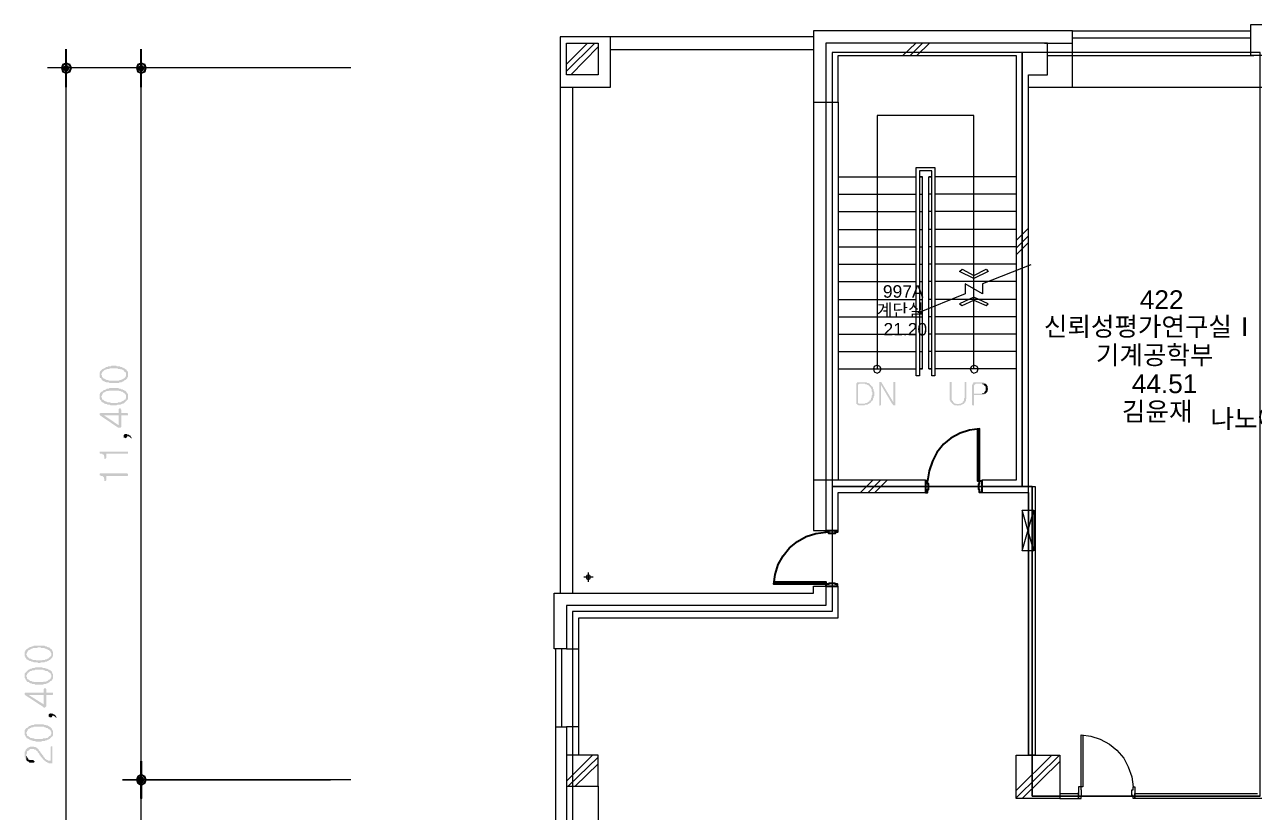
# Model space of a CAD drawing. Header units: millimetres. Extents: x -750 to 99069, y 12094 to 66109.
# Drawn here: x 2299 to 21988, y 25295 to 37909 of the extents above; entities that cross this region are included whole.
import ezdxf

# ---------------------------------------------------------------- set-up
doc = ezdxf.new("R2010")
doc.units = ezdxf.units.MM
for name, color, linetype in [('PDF_문자', 7, 'Continuous'), ('PDF_솔리드 채우기', 7, 'Continuous'), ('PDF_형상', 7, 'Continuous')]:
    doc.layers.add(name, color=color, linetype=linetype)
doc.styles.add('PDF 맑은고딕Semilight', font='Arial.ttf')

msp = doc.modelspace()

# ---------------------------------------------------------------- hatches: boundary and pattern name
at = {"layer": 'PDF_솔리드 채우기', "transparency": 33554559}
for points in [[(3499, 32308), (3499, 32298), (3499, 32278), (3499, 32268), (3509, 32259), (3509, 32249), (3519, 32249), (3529, 32239), (3529, 32229), (3539, 32219), (3548, 32209), (3568, 32199), (3568, 32199), (3578, 32199), (3588, 32189), (3598, 32189), (3608, 32179), (3618, 32179), (3628, 32179), (3648, 32179), (3658, 32169), (3667, 32169), (3677, 32169), (3697, 32169), (3707, 32169), (3717, 32169), (3727, 32169), (3747, 32169), (3757, 32169), (3767, 32169), (3786, 32169), (3796, 32169), (3806, 32169), (3816, 32179), (3826, 32179), (3846, 32179), (3856, 32189), (3866, 32189), (3876, 32199), (3886, 32199), (3886, 32199), (3895, 32209), (3905, 32219), (3915, 32219), (3925, 32229), (3925, 32308), (3925, 32298), (3925, 32288), (3915, 32278), (3915, 32268), (3905, 32259), (3895, 32249), (3886, 32239), (3876, 32239), (3866, 32229), (3856, 32229), (3846, 32219), (3836, 32219), (3826, 32219), (3806, 32209), (3796, 32209), (3786, 32209), (3777, 32209), (3757, 32209), (3747, 32209), (3737, 32209), (3727, 32209), (3717, 32209), (3697, 32209), (3687, 32209), (3677, 32209), (3667, 32209), (3648, 32209), (3638, 32219), (3628, 32219), (3618, 32219), (3608, 32219), (3598, 32229), (3588, 32229), (3578, 32239), (3568, 32239), (3558, 32249), (3548, 32259), (3539, 32268), (3539, 32278), (3539, 32288), (3529, 32298), (3529, 32308), (3529, 32378), (3519, 32368), (3509, 32358), (3509, 32348), (3499, 32338), (3499, 32328), (3499, 32318)], [(3529, 32378), (3529, 32308), (3529, 32318), (3539, 32328), (3539, 32338), (3548, 32348), (3548, 32358), (3558, 32358), (3568, 32368), (3578, 32378), (3588, 32378), (3598, 32387), (3608, 32387), (3628, 32397), (3638, 32397), (3648, 32397), (3658, 32397), (3667, 32407), (3677, 32407), (3697, 32407), (3707, 32407), (3727, 32407), (3727, 32407), (3747, 32407), (3757, 32407), (3767, 32407), (3786, 32407), (3796, 32397), (3806, 32397), (3816, 32397), (3826, 32397), (3836, 32387), (3846, 32387), (3866, 32387), (3866, 32378), (3876, 32378), (3886, 32368), (3895, 32358), (3905, 32348), (3915, 32348), (3915, 32338), (3925, 32328), (3925, 32318), (3925, 32308), (3925, 32229), (3935, 32239), (3945, 32249), (3945, 32259), (3955, 32268), (3955, 32278), (3955, 32288), (3955, 32298), (3955, 32308), (3955, 32318), (3955, 32328), (3955, 32338), (3955, 32348), (3945, 32358), (3935, 32368), (3935, 32378), (3925, 32387), (3915, 32387), (3905, 32397), (3895, 32407), (3886, 32407), (3876, 32417), (3866, 32417), (3856, 32427), (3846, 32427), (3836, 32427), (3826, 32437), (3816, 32437), (3796, 32437), (3786, 32437), (3777, 32437), (3767, 32447), (3747, 32447), (3737, 32447), (3727, 32447), (3717, 32447), (3697, 32447), (3687, 32447), (3677, 32437), (3658, 32437), (3648, 32437), (3638, 32437), (3628, 32427), (3618, 32427), (3608, 32427), (3598, 32417), (3588, 32417), (3578, 32407), (3568, 32407), (3558, 32397), (3548, 32397), (3539, 32387)], [(15733, 32179), (15653, 32179), (15643, 32179), (15634, 32179), (15624, 32179), (15624, 32169), (15624, 32169), (15614, 32159), (15614, 32149), (15614, 32140), (15614, 32140), (15614, 31862), (15614, 31852), (15614, 31842), (15663, 31842), (15653, 31842), (15643, 31852), (15643, 31862), (15643, 31862), (15643, 32130), (15643, 32140), (15643, 32149), (15653, 32149), (15663, 32159), (15733, 32159), (15822, 32159), (15812, 32169), (15802, 32169), (15792, 32169), (15782, 32179), (15772, 32179), (15762, 32179), (15753, 32179), (15743, 32179)], [(15822, 32159), (15733, 32159), (15743, 32159), (15753, 32159), (15762, 32149), (15772, 32149), (15782, 32149), (15792, 32140), (15792, 32140), (15802, 32140), (15812, 32130), (15822, 32120), (15822, 32120), (15832, 32110), (15842, 32100), (15842, 32090), (15852, 32090), (15852, 32080), (15862, 32070), (15862, 32060), (15862, 32050), (15862, 32040), (15862, 32031), (15872, 32021), (15872, 32011), (15872, 32001), (15872, 31991), (15872, 31981), (15862, 31971), (15862, 31961), (15862, 31951), (15862, 31941), (15852, 31931), (15852, 31921), (15852, 31912), (15842, 31902), (15842, 31892), (15832, 31892), (15822, 31882), (15822, 31872), (15812, 31872), (15802, 31862), (15792, 31862), (15792, 31852), (15782, 31852), (15772, 31852), (15762, 31852), (15753, 31842), (15743, 31842), (15733, 31842), (15663, 31842), (15614, 31842), (15614, 31832), (15624, 31832), (15624, 31822), (15634, 31822), (15643, 31822), (15653, 31812), (15653, 31812), (15733, 31812), (15743, 31812), (15753, 31822), (15762, 31822), (15772, 31822), (15782, 31822), (15792, 31822), (15802, 31832), (15812, 31832), (15812, 31842), (15822, 31842), (15832, 31852), (15842, 31852), (15842, 31862), (15852, 31872), (15852, 31872), (15862, 31882), (15872, 31882), (15872, 31892), (15881, 31902), (15881, 31912), (15881, 31921), (15891, 31931), (15891, 31941), (15891, 31951), (15901, 31961), (15901, 31971), (15901, 31981), (15901, 31991), (15901, 32001), (15901, 32011), (15901, 32021), (15901, 32031), (15891, 32040), (15891, 32050), (15891, 32060), (15891, 32070), (15881, 32080), (15881, 32090), (15881, 32100), (15872, 32110), (15872, 32120), (15862, 32120), (15852, 32130), (15852, 32140), (15842, 32140), (15832, 32149), (15832, 32159)], [(15990, 32189), (15981, 32189), (15981, 32179), (15981, 32169), (15981, 31822), (15981, 31812), (15981, 31812), (15990, 31812), (15990, 31803), (16000, 31812), (16000, 31812), (16010, 31822), (16010, 31822), (16010, 32140), (16030, 32159), (16020, 32179), (16010, 32189), (16000, 32189)], [(16228, 32189), (16219, 32189), (16209, 32189), (16209, 32179), (16209, 32179), (16209, 31862), (16179, 31852), (16209, 31812), (16209, 31812), (16219, 31812), (16228, 31812), (16238, 31812), (16238, 31822), (16238, 31832), (16238, 32179), (16238, 32189), (16238, 32189)], [(17121, 32189), (17111, 32189), (17111, 32189), (17111, 32179), (17111, 32179), (17111, 31941), (17111, 31931), (17111, 31921), (17111, 31912), (17111, 31902), (17111, 31892), (17121, 31882), (17121, 31872), (17131, 31862), (17131, 31862), (17140, 31852), (17140, 31852), (17150, 31842), (17150, 31832), (17160, 31832), (17170, 31822), (17180, 31822), (17190, 31812), (17190, 31812), (17200, 31812), (17210, 31812), (17230, 31812), (17240, 31812), (17240, 31803), (17250, 31812), (17259, 31812), (17279, 31812), (17289, 31812), (17289, 31812), (17299, 31822), (17309, 31822), (17319, 31832), (17329, 31832), (17240, 31832), (17230, 31832), (17220, 31832), (17210, 31842), (17200, 31842), (17190, 31842), (17180, 31852), (17180, 31852), (17170, 31862), (17160, 31872), (17160, 31882), (17150, 31882), (17150, 31892), (17140, 31902), (17140, 31912), (17140, 31921), (17140, 31931), (17140, 31941), (17140, 32179), (17140, 32189), (17131, 32189)], [(17359, 32189), (17349, 32189), (17349, 32189), (17349, 32179), (17349, 32179), (17349, 31941), (17349, 31931), (17339, 31921), (17339, 31912), (17339, 31902), (17339, 31892), (17329, 31882), (17329, 31872), (17319, 31872), (17319, 31862), (17309, 31852), (17299, 31852), (17289, 31842), (17279, 31842), (17269, 31842), (17259, 31832), (17250, 31832), (17240, 31832), (17329, 31832), (17339, 31842), (17339, 31842), (17349, 31852), (17349, 31862), (17359, 31862), (17359, 31872), (17369, 31882), (17369, 31892), (17369, 31902), (17369, 31912), (17378, 31921), (17378, 31931), (17378, 31941), (17378, 31941), (17378, 32179), (17369, 32189), (17369, 32189)], [(17616, 32179), (17517, 32179), (17507, 32179), (17497, 32179), (17487, 32179), (17487, 32169), (17487, 32169), (17478, 32159), (17478, 32149), (17468, 32140), (17468, 32140), (17468, 31822), (17478, 31812), (17478, 31812), (17487, 31812), (17487, 31803), (17497, 31812), (17497, 31812), (17497, 31822), (17497, 31822), (17497, 31981), (17616, 31981), (17626, 31981), (17636, 31981), (17646, 31981), (17656, 31981), (17666, 31991), (17676, 31991), (17686, 32001), (17497, 32001), (17497, 32130), (17507, 32140), (17507, 32149), (17517, 32149), (17527, 32159), (17616, 32159), (17686, 32159), (17676, 32169), (17676, 32169), (17666, 32169), (17656, 32179), (17646, 32179), (17636, 32179), (17626, 32179)], [(17686, 32159), (17616, 32159), (17626, 32159), (17636, 32149), (17646, 32149), (17656, 32149), (17656, 32140), (17666, 32130), (17666, 32130), (17676, 32120), (17686, 32120), (17686, 32110), (17686, 32100), (17686, 32090), (17686, 32080), (17686, 32070), (17686, 32060), (17686, 32050), (17676, 32040), (17676, 32031), (17666, 32031), (17666, 32021), (17656, 32011), (17646, 32011), (17636, 32011), (17626, 32001), (17616, 32001), (17616, 32001), (17497, 32001), (17686, 32001), (17686, 32001), (17696, 32011), (17706, 32021), (17706, 32031), (17716, 32031), (17716, 32040), (17716, 32050), (17716, 32060), (17725, 32070), (17725, 32080), (17716, 32090), (17716, 32100), (17716, 32110), (17716, 32120), (17706, 32130), (17706, 32140), (17696, 32149), (17696, 32149)], [(3499, 31951), (3499, 31941), (3499, 31931), (3499, 31921), (3509, 31912), (3509, 31902), (3519, 31892), (3529, 31882), (3529, 31872), (3539, 31862), (3548, 31862), (3568, 31852), (3568, 31852), (3578, 31842), (3588, 31842), (3598, 31832), (3608, 31832), (3618, 31832), (3628, 31822), (3648, 31822), (3658, 31822), (3667, 31822), (3677, 31812), (3697, 31812), (3707, 31812), (3717, 31812), (3727, 31812), (3747, 31812), (3757, 31812), (3767, 31812), (3786, 31822), (3796, 31822), (3806, 31822), (3816, 31822), (3826, 31822), (3846, 31832), (3856, 31832), (3866, 31842), (3876, 31842), (3886, 31842), (3886, 31852), (3895, 31852), (3905, 31862), (3915, 31872), (3925, 31882), (3925, 31951), (3925, 31941), (3925, 31931), (3915, 31921), (3915, 31912), (3905, 31902), (3895, 31902), (3886, 31892), (3876, 31882), (3866, 31882), (3856, 31872), (3846, 31872), (3836, 31862), (3826, 31862), (3806, 31862), (3796, 31862), (3786, 31852), (3777, 31852), (3757, 31852), (3747, 31852), (3737, 31852), (3727, 31852), (3717, 31852), (3697, 31852), (3687, 31852), (3677, 31852), (3667, 31862), (3648, 31862), (3638, 31862), (3628, 31862), (3618, 31872), (3608, 31872), (3598, 31872), (3588, 31882), (3578, 31882), (3568, 31892), (3558, 31902), (3548, 31902), (3539, 31912), (3539, 31921), (3539, 31931), (3529, 31941), (3529, 31951), (3529, 32031), (3519, 32021), (3509, 32011), (3509, 32001), (3499, 31991), (3499, 31981), (3499, 31971), (3499, 31961)], [(3529, 32031), (3529, 31951), (3529, 31961), (3539, 31971), (3539, 31981), (3548, 31991), (3548, 32001), (3558, 32011), (3568, 32021), (3578, 32021), (3588, 32031), (3598, 32031), (3608, 32040), (3628, 32040), (3638, 32040), (3648, 32050), (3658, 32050), (3667, 32050), (3677, 32050), (3697, 32050), (3707, 32050), (3727, 32050), (3727, 32050), (3747, 32050), (3757, 32050), (3767, 32050), (3786, 32050), (3796, 32050), (3806, 32050), (3816, 32040), (3826, 32040), (3836, 32040), (3846, 32031), (3866, 32031), (3866, 32031), (3876, 32021), (3886, 32011), (3895, 32011), (3905, 32001), (3915, 31991), (3915, 31981), (3925, 31971), (3925, 31961), (3925, 31951), (3925, 31882), (3935, 31892), (3945, 31902), (3945, 31902), (3955, 31912), (3955, 31931), (3955, 31941), (3955, 31951), (3955, 31951), (3955, 31961), (3955, 31971), (3955, 31991), (3955, 32001), (3945, 32001), (3935, 32011), (3935, 32021), (3925, 32031), (3915, 32040), (3905, 32050), (3895, 32050), (3886, 32060), (3876, 32060), (3866, 32070), (3856, 32070), (3846, 32070), (3836, 32080), (3826, 32080), (3816, 32080), (3796, 32090), (3786, 32090), (3777, 32090), (3767, 32090), (3747, 32090), (3737, 32090), (3727, 32090), (3717, 32090), (3697, 32090), (3687, 32090), (3677, 32090), (3658, 32090), (3648, 32080), (3638, 32080), (3628, 32080), (3618, 32080), (3608, 32070), (3598, 32070), (3588, 32060), (3578, 32060), (3568, 32060), (3558, 32050), (3548, 32040), (3539, 32031)], [(3499, 31674), (3499, 31664), (3509, 31654), (3519, 31644), (3796, 31456), (3806, 31456), (3826, 31456), (3826, 31456), (3836, 31456), (3846, 31465), (3846, 31475), (3846, 31654), (3945, 31654), (3955, 31654), (3955, 31654), (3955, 31664), (3955, 31674), (3955, 31684), (3955, 31684), (3945, 31684), (3945, 31693), (3846, 31693), (3846, 31743), (3836, 31753), (3836, 31763), (3826, 31763), (3826, 31763), (3816, 31763), (3816, 31763), (3806, 31753), (3806, 31743), (3806, 31693), (3806, 31495), (3568, 31654), (3519, 31693), (3509, 31684), (3499, 31684)], [(3519, 31693), (3568, 31654), (3806, 31654), (3806, 31495), (3806, 31693)], [(3886, 31327), (3886, 31307), (3886, 31297), (3895, 31297), (3905, 31297), (3915, 31287), (3915, 31287), (3925, 31297), (3935, 31297), (3935, 31297), (3945, 31307), (3945, 31317), (3945, 31327), (3955, 31317), (3975, 31317), (3975, 31307), (3985, 31307), (3995, 31297), (4005, 31287), (4005, 31287), (4014, 31287), (4005, 31307), (3995, 31317), (3995, 31327), (3985, 31327), (3975, 31337), (3965, 31346), (3955, 31346), (3945, 31346), (3935, 31356), (3915, 31356), (3915, 31356), (3905, 31356), (3895, 31346), (3895, 31346), (3886, 31337)], [(3499, 31059), (3499, 31049), (3509, 31039), (3509, 31039), (3529, 31039), (3539, 31039), (3548, 31029), (3558, 31029), (3568, 31019), (3568, 31009), (3568, 30999), (3578, 30990), (3578, 30970), (3578, 30970), (3578, 30960), (3588, 30950), (3588, 30950), (3598, 30960), (3608, 30970), (3608, 30970), (3608, 31039), (3935, 31039), (3945, 31039), (3955, 31039), (3955, 31049), (3955, 31049), (3955, 31069), (3955, 31069), (3945, 31069), (3935, 31069), (3509, 31069), (3499, 31069)], [(3499, 30702), (3499, 30692), (3509, 30692), (3509, 30692), (3529, 30682), (3539, 30682), (3548, 30682), (3558, 30672), (3568, 30662), (3568, 30652), (3568, 30643), (3578, 30633), (3578, 30623), (3578, 30613), (3578, 30603), (3588, 30603), (3588, 30603), (3598, 30603), (3608, 30613), (3608, 30613), (3608, 30682), (3935, 30682), (3945, 30682), (3955, 30692), (3955, 30702), (3955, 30702), (3955, 30712), (3955, 30712), (3945, 30722), (3935, 30722), (3509, 30722), (3499, 30712), (3499, 30712)], [(2329, 27906), (2329, 27827), (2329, 27837), (2339, 27847), (2339, 27857), (2349, 27867), (2349, 27877), (2359, 27886), (2369, 27896), (2379, 27896), (2389, 27906), (2398, 27906), (2408, 27916), (2418, 27916), (2438, 27926), (2448, 27926), (2458, 27926), (2468, 27926), (2478, 27926), (2498, 27926), (2508, 27936), (2527, 27936), (2527, 27936), (2547, 27936), (2557, 27936), (2567, 27926), (2587, 27926), (2597, 27926), (2607, 27926), (2617, 27926), (2626, 27916), (2636, 27916), (2646, 27916), (2656, 27906), (2666, 27906), (2676, 27896), (2686, 27896), (2696, 27886), (2706, 27877), (2716, 27867), (2716, 27857), (2726, 27847), (2726, 27837), (2726, 27827), (2726, 27758), (2736, 27768), (2745, 27777), (2745, 27787), (2755, 27797), (2755, 27807), (2755, 27817), (2755, 27827), (2755, 27827), (2755, 27847), (2755, 27857), (2755, 27867), (2745, 27877), (2745, 27886), (2736, 27896), (2736, 27906), (2726, 27906), (2716, 27916), (2706, 27926), (2696, 27936), (2686, 27936), (2676, 27936), (2666, 27946), (2656, 27946), (2646, 27956), (2636, 27956), (2626, 27956), (2617, 27966), (2597, 27966), (2587, 27966), (2577, 27966), (2567, 27966), (2547, 27966), (2537, 27966), (2527, 27966), (2517, 27966), (2498, 27966), (2488, 27966), (2478, 27966), (2458, 27966), (2448, 27966), (2438, 27956), (2428, 27956), (2418, 27956), (2408, 27946), (2398, 27946), (2389, 27946), (2379, 27936), (2369, 27936), (2359, 27926), (2349, 27916), (2339, 27916)], [(2299, 27827), (2299, 27817), (2299, 27807), (2299, 27797), (2309, 27787), (2309, 27777), (2319, 27768), (2329, 27758), (2329, 27748), (2339, 27748), (2349, 27738), (2369, 27728), (2369, 27728), (2379, 27718), (2389, 27718), (2398, 27718), (2408, 27708), (2418, 27708), (2428, 27708), (2448, 27698), (2458, 27698), (2468, 27698), (2478, 27698), (2498, 27698), (2508, 27698), (2517, 27688), (2527, 27688), (2547, 27688), (2557, 27698), (2567, 27698), (2587, 27698), (2597, 27698), (2607, 27698), (2617, 27698), (2626, 27708), (2636, 27708), (2656, 27708), (2666, 27718), (2676, 27718), (2686, 27728), (2686, 27728), (2696, 27738), (2706, 27738), (2716, 27748), (2726, 27758), (2726, 27827), (2726, 27817), (2726, 27807), (2716, 27797), (2716, 27787), (2706, 27787), (2696, 27777), (2686, 27768), (2676, 27758), (2666, 27758), (2656, 27748), (2646, 27748), (2636, 27748), (2626, 27738), (2607, 27738), (2597, 27738), (2587, 27738), (2577, 27728), (2557, 27728), (2547, 27728), (2537, 27728), (2527, 27728), (2517, 27728), (2498, 27728), (2488, 27728), (2478, 27738), (2468, 27738), (2448, 27738), (2438, 27738), (2428, 27738), (2418, 27748), (2408, 27748), (2398, 27758), (2389, 27758), (2379, 27758), (2369, 27768), (2359, 27777), (2349, 27787), (2339, 27797), (2339, 27797), (2339, 27807), (2329, 27817), (2329, 27827), (2329, 27906), (2319, 27896), (2309, 27886), (2309, 27877), (2299, 27867), (2299, 27857), (2299, 27847), (2299, 27837)], [(2329, 27549), (2329, 27480), (2329, 27490), (2339, 27500), (2339, 27510), (2349, 27520), (2349, 27530), (2359, 27530), (2369, 27540), (2379, 27549), (2389, 27559), (2398, 27559), (2408, 27559), (2418, 27569), (2438, 27569), (2448, 27569), (2458, 27569), (2468, 27579), (2478, 27579), (2498, 27579), (2508, 27579), (2527, 27579), (2527, 27579), (2547, 27579), (2557, 27579), (2567, 27579), (2587, 27579), (2597, 27579), (2607, 27569), (2617, 27569), (2626, 27569), (2636, 27559), (2646, 27559), (2656, 27559), (2666, 27559), (2676, 27549), (2686, 27540), (2696, 27530), (2706, 27530), (2716, 27520), (2716, 27510), (2726, 27500), (2726, 27490), (2726, 27480), (2726, 27401), (2736, 27411), (2745, 27421), (2745, 27430), (2755, 27440), (2755, 27450), (2755, 27460), (2755, 27470), (2755, 27480), (2755, 27490), (2755, 27500), (2755, 27510), (2745, 27520), (2745, 27530), (2736, 27540), (2736, 27549), (2726, 27559), (2716, 27569), (2706, 27569), (2696, 27579), (2686, 27579), (2676, 27589), (2666, 27589), (2656, 27599), (2646, 27599), (2636, 27599), (2626, 27609), (2617, 27609), (2597, 27609), (2587, 27609), (2577, 27619), (2567, 27619), (2547, 27619), (2537, 27619), (2527, 27619), (2517, 27619), (2498, 27619), (2488, 27619), (2478, 27619), (2458, 27609), (2448, 27609), (2438, 27609), (2428, 27609), (2418, 27599), (2408, 27599), (2398, 27599), (2389, 27589), (2379, 27589), (2369, 27579), (2359, 27579), (2349, 27569), (2339, 27559)], [(2299, 27480), (2299, 27470), (2299, 27460), (2299, 27450), (2309, 27440), (2309, 27430), (2319, 27421), (2329, 27411), (2329, 27401), (2339, 27391), (2349, 27381), (2369, 27381), (2369, 27371), (2379, 27371), (2389, 27361), (2398, 27361), (2408, 27361), (2418, 27351), (2428, 27351), (2448, 27351), (2458, 27351), (2468, 27341), (2478, 27341), (2498, 27341), (2508, 27341), (2517, 27341), (2527, 27341), (2547, 27341), (2557, 27341), (2567, 27341), (2587, 27341), (2597, 27341), (2607, 27351), (2617, 27351), (2626, 27351), (2636, 27351), (2656, 27361), (2666, 27361), (2676, 27371), (2686, 27371), (2686, 27371), (2696, 27381), (2706, 27391), (2716, 27401), (2726, 27401), (2726, 27480), (2726, 27470), (2726, 27460), (2716, 27450), (2716, 27440), (2706, 27430), (2696, 27421), (2686, 27421), (2676, 27411), (2666, 27401), (2656, 27401), (2646, 27391), (2636, 27391), (2626, 27391), (2607, 27391), (2597, 27381), (2587, 27381), (2577, 27381), (2557, 27381), (2547, 27381), (2537, 27381), (2527, 27381), (2517, 27381), (2498, 27381), (2488, 27381), (2478, 27381), (2468, 27381), (2448, 27381), (2438, 27391), (2428, 27391), (2418, 27391), (2408, 27401), (2398, 27401), (2389, 27401), (2379, 27411), (2369, 27421), (2359, 27421), (2349, 27430), (2339, 27440), (2339, 27450), (2339, 27460), (2329, 27470), (2329, 27480), (2329, 27549), (2319, 27540), (2309, 27530), (2309, 27530), (2299, 27520), (2299, 27500), (2299, 27490)], [(2299, 27193), (2299, 27183), (2309, 27173), (2309, 27173), (2597, 26984), (2607, 26974), (2626, 26974), (2626, 26974), (2636, 26984), (2646, 26994), (2646, 26994), (2646, 27173), (2745, 27173), (2755, 27183), (2755, 27183), (2755, 27193), (2755, 27193), (2755, 27202), (2755, 27212), (2745, 27212), (2745, 27212), (2646, 27212), (2646, 27272), (2636, 27282), (2636, 27282), (2626, 27292), (2626, 27292), (2617, 27282), (2617, 27282), (2607, 27272), (2607, 27272), (2607, 27212), (2607, 27024), (2369, 27173), (2319, 27212), (2309, 27212), (2299, 27202)], [(2319, 27212), (2369, 27173), (2607, 27173), (2607, 27024), (2607, 27212)], [(2686, 26846), (2686, 26836), (2686, 26826), (2696, 26826), (2706, 26816), (2716, 26816), (2716, 26816), (2726, 26816), (2736, 26826), (2736, 26826), (2745, 26836), (2745, 26846), (2745, 26846), (2755, 26846), (2775, 26836), (2775, 26836), (2785, 26826), (2795, 26816), (2805, 26816), (2805, 26806), (2815, 26816), (2805, 26826), (2795, 26836), (2795, 26846), (2785, 26855), (2775, 26865), (2765, 26865), (2755, 26875), (2745, 26875), (2736, 26875), (2716, 26885), (2716, 26885), (2706, 26875), (2696, 26875), (2696, 26875), (2686, 26865), (2686, 26855)], [(2299, 26568), (2299, 26558), (2299, 26548), (2299, 26538), (2309, 26528), (2309, 26518), (2319, 26508), (2329, 26499), (2329, 26489), (2339, 26479), (2349, 26479), (2369, 26469), (2369, 26469), (2379, 26459), (2389, 26459), (2398, 26449), (2408, 26449), (2418, 26449), (2428, 26439), (2448, 26439), (2458, 26439), (2468, 26439), (2478, 26429), (2498, 26429), (2508, 26429), (2517, 26429), (2527, 26429), (2547, 26429), (2557, 26429), (2567, 26429), (2587, 26439), (2597, 26439), (2607, 26439), (2617, 26439), (2626, 26439), (2636, 26449), (2656, 26449), (2666, 26459), (2676, 26459), (2686, 26459), (2686, 26469), (2696, 26469), (2706, 26479), (2716, 26489), (2726, 26499), (2726, 26568), (2726, 26558), (2726, 26548), (2716, 26538), (2716, 26528), (2706, 26518), (2696, 26518), (2686, 26508), (2676, 26499), (2666, 26489), (2656, 26489), (2646, 26489), (2636, 26479), (2626, 26479), (2607, 26479), (2597, 26479), (2587, 26469), (2577, 26469), (2557, 26469), (2547, 26469), (2537, 26469), (2527, 26469), (2517, 26469), (2498, 26469), (2488, 26469), (2478, 26469), (2468, 26469), (2448, 26479), (2438, 26479), (2428, 26479), (2418, 26489), (2408, 26489), (2398, 26489), (2389, 26489), (2379, 26499), (2369, 26508), (2359, 26518), (2349, 26518), (2339, 26528), (2339, 26538), (2339, 26548), (2329, 26558), (2329, 26568), (2329, 26647), (2319, 26637), (2309, 26627), (2309, 26618), (2299, 26608), (2299, 26598), (2299, 26588), (2299, 26578)], [(2329, 26647), (2329, 26568), (2329, 26578), (2339, 26588), (2339, 26598), (2349, 26608), (2349, 26618), (2359, 26627), (2369, 26637), (2379, 26637), (2389, 26647), (2398, 26647), (2408, 26657), (2418, 26657), (2438, 26657), (2448, 26667), (2458, 26667), (2468, 26667), (2478, 26667), (2498, 26667), (2508, 26667), (2527, 26667), (2527, 26667), (2547, 26667), (2557, 26667), (2567, 26667), (2587, 26667), (2597, 26667), (2607, 26667), (2617, 26657), (2626, 26657), (2636, 26657), (2646, 26647), (2656, 26647), (2666, 26647), (2676, 26637), (2686, 26627), (2696, 26627), (2706, 26618), (2716, 26608), (2716, 26598), (2726, 26588), (2726, 26578), (2726, 26568), (2726, 26499), (2736, 26508), (2745, 26508), (2745, 26518), (2755, 26528), (2755, 26538), (2755, 26558), (2755, 26568), (2755, 26568), (2755, 26578), (2755, 26588), (2755, 26598), (2745, 26608), (2745, 26618), (2736, 26627), (2736, 26637), (2726, 26647), (2716, 26657), (2706, 26667), (2696, 26667), (2686, 26677), (2676, 26677), (2666, 26687), (2656, 26687), (2646, 26687), (2636, 26697), (2626, 26697), (2617, 26697), (2597, 26707), (2587, 26707), (2577, 26707), (2567, 26707), (2547, 26707), (2537, 26707), (2527, 26707), (2517, 26707), (2498, 26707), (2488, 26707), (2478, 26707), (2458, 26707), (2448, 26697), (2438, 26697), (2428, 26697), (2418, 26697), (2408, 26687), (2398, 26687), (2389, 26677), (2379, 26677), (2369, 26677), (2359, 26667), (2349, 26657), (2339, 26647)], [(2299, 26221), (2299, 26201), (2299, 26191), (2299, 26181), (2309, 26171), (2309, 26161), (2319, 26152), (2319, 26142), (2329, 26132), (2329, 26221), (2329, 26231), (2339, 26241), (2339, 26251), (2339, 26271), (2349, 26280), (2359, 26280), (2359, 26290), (2369, 26290), (2379, 26300), (2389, 26310), (2398, 26310), (2408, 26310), (2418, 26310), (2428, 26310), (2448, 26310), (2458, 26300), (2468, 26300), (2478, 26300), (2488, 26290), (2488, 26280), (2498, 26280), (2508, 26271), (2508, 26261), (2517, 26251), (2527, 26241), (2537, 26231), (2537, 26221), (2547, 26201), (2557, 26201), (2557, 26191), (2567, 26181), (2577, 26171), (2587, 26161), (2587, 26152), (2597, 26142), (2607, 26132), (2617, 26122), (2626, 26122), (2636, 26112), (2636, 26112), (2646, 26102), (2656, 26102), (2666, 26092), (2676, 26092), (2686, 26082), (2696, 26082), (2716, 26082), (2726, 26082), (2736, 26082), (2745, 26082), (2745, 26340), (2745, 26350), (2745, 26350), (2736, 26360), (2736, 26360), (2726, 26350), (2716, 26350), (2716, 26340), (2716, 26340), (2716, 26122), (2706, 26122), (2686, 26122), (2676, 26122), (2666, 26132), (2656, 26132), (2646, 26142), (2646, 26142), (2636, 26152), (2626, 26152), (2626, 26161), (2617, 26171), (2607, 26181), (2597, 26191), (2597, 26201), (2587, 26211), (2577, 26221), (2577, 26231), (2567, 26241), (2557, 26251), (2547, 26271), (2537, 26280), (2527, 26290), (2527, 26300), (2517, 26310), (2508, 26310), (2508, 26320), (2498, 26330), (2488, 26330), (2478, 26340), (2468, 26340), (2458, 26340), (2438, 26350), (2428, 26350), (2418, 26350), (2408, 26350), (2389, 26350), (2379, 26340), (2369, 26340), (2359, 26330), (2349, 26330), (2339, 26320), (2339, 26320), (2329, 26310), (2319, 26300), (2319, 26290), (2309, 26280), (2309, 26271), (2299, 26261), (2299, 26241), (2299, 26231)], [(2329, 26132), (2339, 26122), (2349, 26112), (2359, 26112), (2369, 26102), (2379, 26092), (2389, 26092), (2398, 26092), (2408, 26092), (2418, 26092), (2438, 26092), (2448, 26092), (2448, 26092), (2458, 26102), (2458, 26112), (2448, 26122), (2448, 26122), (2438, 26132), (2438, 26132), (2418, 26132), (2408, 26132), (2398, 26132), (2379, 26132), (2369, 26142), (2359, 26142), (2359, 26152), (2349, 26161), (2349, 26171), (2339, 26181), (2339, 26191), (2329, 26201), (2329, 26211), (2329, 26221)]]:
    msp.add_hatch(color=256, dxfattribs=at).paths.add_polyline_path(points)

# ---------------------------------------------------------------- linework, layer by layer
at = {"layer": 'PDF_솔리드 채우기', "lineweight": 5, "transparency": 33554559}
msp.add_solid([(16030, 32159), (16010, 32140), (16209, 31862), (16179, 31852)], dxfattribs=at)
at = {"layer": 'PDF_형상', "lineweight": 5}
for points in [[(19074, 36908), (19074, 37414), (19074, 37810), (14930, 37810), (14930, 36670), (15128, 36670), (15326, 36670), (15326, 37414), (18172, 37414), (18172, 30613), (17626, 30613), (17626, 30415), (18370, 30415), (18370, 37106), (18677, 37106), (18677, 37612), (18172, 37612), (15128, 37612), (15128, 36670), (15128, 30613), (14930, 30613)], [(19074, 37810), (21929, 37810)], [(14930, 37711), (11678, 37711), (10875, 37711), (10875, 36908), (10875, 28808)], [(10875, 36908), (11678, 36908), (11678, 37711)], [(11430, 37612), (10974, 37166)], [(11311, 37612), (10974, 37275)], [(16565, 37612), (16357, 37414)], [(16675, 37612), (16476, 37414)], [(16784, 37612), (16585, 37414)], [(18628, 37612), (19074, 37612)], [(21929, 37691), (19074, 37691)], [(11480, 37553), (11043, 37106)], [(22078, 37463), (18271, 37463), (15227, 37463), (15227, 30514), (15227, 28511), (11073, 28511), (11073, 23078), (11073, 16813), (14880, 16813), (18479, 16813), (22078, 16813)], [(11678, 37513), (14930, 37513)], [(18677, 37414), (19074, 37414), (21979, 37414)], [(22117, 37414), (22117, 25596), (23525, 25596), (23525, 25517), (20075, 25517), (20075, 25596), (22038, 25596)], [(7197, 37216), (2666, 37216)], [(7524, 37216), (3866, 37216)], [(2964, 16971), (2964, 37057)], [(4163, 25963), (4163, 37057)], [(11073, 36908), (11073, 28808)], [(18370, 36908), (18975, 36908), (25637, 36908)], [(14930, 36670), (14930, 30613), (14930, 29810), (15128, 29810), (15326, 29810), (15326, 30415), (16724, 30415), (16724, 30613), (15128, 30613), (15128, 29810)], [(15326, 36670), (15326, 30613)], [(17497, 32397), (17497, 36452), (15951, 36452), (15951, 32397)], [(15326, 35471), (16575, 35471)], [(16625, 35471), (16675, 35471), (16625, 35471)], [(16625, 32397), (16675, 32397), (16625, 32397), (16675, 32397), (16675, 35471)], [(16823, 35471), (16774, 35471), (16823, 35471)], [(16823, 32397), (16774, 32397), (16823, 32397), (16774, 32397), (16774, 35471)], [(18172, 35471), (16873, 35471)], [(15326, 35193), (16575, 35193)], [(16625, 35193), (16675, 35193)], [(16823, 35193), (16774, 35193)], [(18172, 35193), (16873, 35193)], [(15326, 34915), (16575, 34915)], [(16625, 34915), (16675, 34915)], [(16823, 34915), (16774, 34915)], [(18172, 34915), (16873, 34915)], [(15326, 34628), (16575, 34628)], [(16625, 34628), (16675, 34628)], [(16823, 34628), (16774, 34628)], [(18172, 34628), (16873, 34628)], [(18370, 34648), (18172, 34450)], [(18370, 34529), (18172, 34331)], [(15326, 34350), (16575, 34350)], [(16625, 34350), (16675, 34350)], [(16823, 34350), (16774, 34350)], [(18172, 34350), (16873, 34350)], [(18370, 34420), (18172, 34222)], [(15326, 34073), (16575, 34073)], [(18409, 34063), (17636, 33756), (17636, 33597), (17359, 33756), (17359, 33597), (16595, 33290)], [(16625, 34073), (16675, 34073)], [(16823, 34073), (16774, 34073)], [(18172, 34073), (16873, 34073)], [(15326, 33795), (16575, 33795)], [(16625, 33795), (16675, 33795)], [(16823, 33795), (16774, 33795)], [(18172, 33795), (16873, 33795)], [(15326, 33508), (16575, 33508)], [(16625, 33508), (16675, 33508)], [(16823, 33508), (16774, 33508)], [(18172, 33508), (16873, 33508)], [(15326, 33230), (16575, 33230)], [(16625, 33230), (16675, 33230)], [(16823, 33230), (16774, 33230)], [(18172, 33230), (16873, 33230)], [(15326, 32953), (16575, 32953)], [(16625, 32953), (16675, 32953)], [(16823, 32953), (16774, 32953)], [(18172, 32953), (16873, 32953)], [(15326, 32675), (16575, 32675)], [(16625, 32675), (16675, 32675)], [(16823, 32675), (16774, 32675)], [(18172, 32675), (16873, 32675)], [(15326, 32397), (16575, 32397)], [(18172, 32397), (16873, 32397)], [(15881, 30613), (15683, 30415)], [(16000, 30613), (15802, 30415)], [(16109, 30613), (15911, 30415)], [(22078, 25557), (18429, 25557), (18429, 30514), (18271, 30514), (15227, 30514), (15227, 28511), (11073, 28511), (11073, 23078), (14880, 23078), (18479, 23078), (22078, 23078)], [(18370, 30415), (18370, 26211)], [(18459, 29483), (18271, 30137), (18271, 29483), (18459, 30137)], [(18271, 30137), (18459, 30137), (18459, 29483), (18271, 29483)], [(11252, 29066), (11400, 29066)], [(11321, 29136), (11321, 28987)], [(10974, 27916), (10776, 27916), (10776, 28808), (14930, 28808), (14930, 28918), (15128, 28918)], [(10805, 26667), (10805, 27916)], [(10895, 27916), (10895, 26667)], [(11172, 26211), (11172, 26667), (11172, 27916)], [(11876, 16317), (10776, 16317), (10776, 17417), (10805, 17417), (10805, 26667), (10974, 26667)], [(11172, 26667), (10974, 26667), (10974, 17021)], [(19242, 26538), (19242, 25705), (19213, 25705), (19213, 26538), (19371, 26518), (19520, 26469), (19669, 26389), (19788, 26290), (19897, 26161), (19966, 26023), (20025, 25864), (20045, 25705)], [(11480, 25715), (11480, 26211), (10974, 26211), (10974, 25715), (11480, 25715), (11480, 17021), (90266, 17021), (90266, 26112)], [(11390, 26211), (10974, 25795)], [(18866, 26211), (18172, 25527)], [(18747, 26211), (18172, 25646)], [(11480, 26181), (11004, 25715)], [(11480, 26072), (11113, 25715)], [(18875, 26112), (18271, 25517)], [(7524, 25814), (3866, 25814), (7197, 25814)], [(4163, 16971), (4163, 25666)], [(18875, 25517), (19173, 25517), (19173, 25616)], [(18875, 25596), (19173, 25596), (19173, 25517)], [(20075, 25616), (20075, 25517)]]:
    msp.add_lwpolyline(points, dxfattribs=at)
for points in [[(22157, 37909), (22226, 37909), (22226, 37414), (21929, 37414), (21929, 37909), (22147, 37909)], [(10974, 37612), (11480, 37612), (11480, 37106), (10974, 37106)], [(15227, 30514), (18271, 30514), (18271, 37463), (15227, 37463)], [(18271, 30514), (18429, 30514), (18429, 25557), (22078, 25557), (22078, 37463), (18271, 37463)], [(16625, 35570), (16625, 32288), (16575, 32288), (16575, 35619), (16873, 35619), (16873, 32288), (16823, 32288), (16823, 35570)], [(17497, 33845), (17269, 33954), (17309, 33993), (17497, 33894), (17696, 33993), (17725, 33954)], [(17497, 33547), (17269, 33438), (17309, 33409), (17497, 33498), (17696, 33409), (17725, 33438)], [(16010, 32397), (15990, 32437), (15951, 32457), (15901, 32437), (15891, 32397), (15901, 32348), (15951, 32328), (15990, 32348)], [(17567, 32397), (17547, 32437), (17497, 32457), (17458, 32437), (17438, 32397), (17458, 32348), (17497, 32328), (17547, 32348)], [(18370, 30514), (18479, 30514), (18479, 26211), (18370, 26211)], [(11361, 29066), (11351, 29086), (11321, 29096), (11301, 29086), (11291, 29066), (11301, 29037), (11321, 29027), (11351, 29037)], [(11172, 27916), (11172, 28412), (15326, 28412), (15326, 28918), (15128, 28918), (15128, 28610), (10974, 28610), (10974, 27916)], [(18172, 26211), (18875, 26211), (18875, 25517), (18172, 25517)], [(19173, 25705), (19173, 25517), (19213, 25517), (19213, 25567), (19222, 25567), (19222, 25656), (19213, 25656), (19213, 25705)], [(20075, 25705), (20075, 25517), (20045, 25517), (20045, 25567), (20025, 25567), (20025, 25656), (20045, 25656), (20045, 25705)]]:
    msp.add_lwpolyline(points, close=True, dxfattribs=at)
at = {"layer": 'PDF_형상', "lineweight": 25}
for points in [[(2964, 36909), (2964, 37514)], [(4163, 36909), (4163, 37514)], [(17556, 31437), (17556, 30604), (17586, 30604), (17586, 31437), (17427, 31417), (17279, 31368), (17130, 31288), (17011, 31189), (16902, 31060), (16833, 30921), (16783, 30763), (16753, 30604)], [(14295, 28988), (15127, 28988), (15127, 28949), (14295, 28949), (14315, 29107), (14364, 29266), (14443, 29405), (14543, 29534), (14671, 29633), (14810, 29712), (14969, 29762), (15127, 29781)]]:
    msp.add_lwpolyline(points, dxfattribs=at)
for points in [[(2964, 37286), (2914, 37266), (2894, 37217), (2914, 37157), (2964, 37137), (3023, 37157), (3043, 37217), (3023, 37266)], [(2964, 37246), (2944, 37236), (2924, 37217), (2944, 37187), (2964, 37177), (2993, 37187), (3003, 37217), (2993, 37236)], [(4163, 37286), (4113, 37266), (4094, 37217), (4113, 37157), (4163, 37137), (4223, 37157), (4242, 37217), (4223, 37266)], [(4163, 37246), (4143, 37236), (4123, 37217), (4143, 37187), (4163, 37177), (4193, 37187), (4203, 37217), (4193, 37236)], [(16723, 30604), (16723, 30416), (16753, 30416), (16753, 30465), (16773, 30465), (16773, 30555), (16753, 30555), (16753, 30604)], [(17626, 30604), (17626, 30416), (17586, 30416), (17586, 30465), (17576, 30465), (17576, 30555), (17586, 30555), (17586, 30604)], [(15127, 29811), (15316, 29811), (15316, 29781), (15276, 29781), (15276, 29762), (15177, 29762), (15177, 29781), (15127, 29781)], [(15127, 28919), (15316, 28919), (15316, 28949), (15276, 28949), (15276, 28959), (15177, 28959), (15177, 28949), (15127, 28949)], [(4163, 26113), (4163, 25519)], [(4163, 25737), (4223, 25766), (4242, 25816), (4223, 25866), (4163, 25895), (4113, 25866), (4094, 25816), (4113, 25766)], [(4163, 25895), (4113, 25866), (4094, 25816), (4113, 25766), (4163, 25737), (4223, 25766), (4242, 25816), (4223, 25866)], [(4163, 25776), (4193, 25786), (4203, 25816), (4193, 25846), (4163, 25856), (4143, 25846), (4123, 25816), (4143, 25786)], [(4163, 25856), (4143, 25846), (4123, 25816), (4143, 25786), (4163, 25776), (4193, 25786), (4203, 25816), (4193, 25846)]]:
    msp.add_lwpolyline(points, close=True, dxfattribs=at)

# ---------------------------------------------------------------- texts
at = {"layer": 'PDF_문자', "attachment_point": 4, "style": 'PDF 맑은고딕Semilight'}
for s, insert, char_height in [('997A', (16040, 33635), 199.9), ('422', (20154, 33505), 299.8), ('계단실', (15941, 33327), 199.9), ('21.20', (16050, 33030), 199.9), ('신뢰성평가연구실Ⅰ', (18618, 33059), 299.8), ('기계공학부', (19451, 32603), 299.8), ('44.51', (20026, 32156), 299.8), ('김윤재', (19867, 31700), 299.8), ('나노에너지 및 열유체연구실', (21285, 31581), 299.8)]:
    msp.add_mtext(s, dxfattribs=dict(at, insert=insert, char_height=char_height))

doc.saveas('drawing.dxf')
